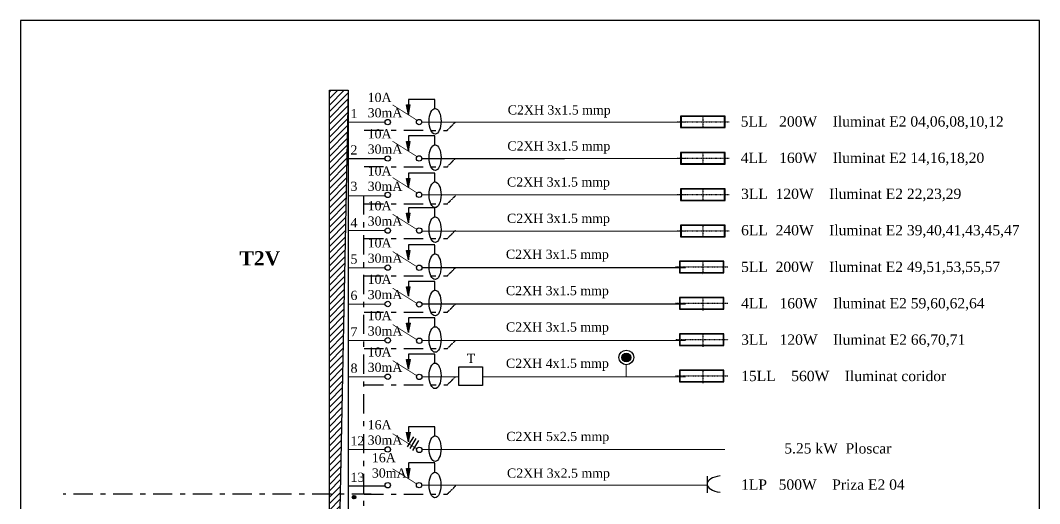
# Model space of a CAD drawing. Header units: inches. Extents: x -369701 to 85886, y 28217 to 66726.
# Drawn here: x -94413 to -80398, y 39659 to 46303 of the extents above; entities that cross this region are included whole.
import ezdxf

# ---------------------------------------------------------------- set-up
doc = ezdxf.new("R2010")
doc.units = ezdxf.units.IN
doc.header["$MEASUREMENT"] = 0
for name, pattern in [('DASHDOTX2', [50.8, 25.4, -12.7, 0, -12.7]), ('DOUBLE_DASHED', [1.093611, 0.529167, -0.211667, 0.141111, -0.211667]), ('VERDECKT2_S2', [0.135, 0.1, -0.035])]:
    doc.linetypes.add(name, pattern=pattern)
doc.layers.add('Circuite', color=7, linetype='Continuous', lineweight=25)
doc.layers.add('Circuite incendiu', color=1, linetype='Continuous', lineweight=25)
doc.layers.add('circuite iluminat normal', color=7, linetype='Continuous')
doc.layers.add('ELECTRICAL', color=7, linetype='Continuous')
doc.styles.get("Standard").update_dxf_attribs({"font": 'arial.ttf'})

msp = doc.modelspace()

# ---------------------------------------------------------------- hatches: boundary and pattern name
at = {"layer": 'Circuite', "linetype": 'Continuous'}
h = msp.add_hatch(color=256, dxfattribs=at)
h.paths.add_polyline_path([(-89078, 45010), (-89078, 45140), (-89104, 45140)])
h.paths.add_polyline_path([(-89052, 45140), (-89078, 45140), (-89078, 45010)])
h = msp.add_hatch(color=256, dxfattribs=at)
h.paths.add_polyline_path([(-89078, 45010), (-89078, 45140), (-89104, 45140)])
h.paths.add_polyline_path([(-89052, 45140), (-89078, 45140), (-89078, 45010)])
h = msp.add_hatch(color=256, dxfattribs=at)
h.paths.add_polyline_path([(-89078, 44510), (-89078, 44640), (-89104, 44640)])
h.paths.add_polyline_path([(-89052, 44640), (-89078, 44640), (-89078, 44510)])
h = msp.add_hatch(color=256, dxfattribs=at)
h.paths.add_polyline_path([(-89078, 44510), (-89078, 44640), (-89104, 44640)])
h.paths.add_polyline_path([(-89052, 44640), (-89078, 44640), (-89078, 44510)])
h = msp.add_hatch(color=256, dxfattribs=at)
h.paths.add_polyline_path([(-89078, 43999), (-89078, 44129), (-89104, 44129)])
h.paths.add_polyline_path([(-89052, 44129), (-89078, 44129), (-89078, 43999)])
h = msp.add_hatch(color=256, dxfattribs=at)
h.paths.add_polyline_path([(-89078, 43999), (-89078, 44129), (-89104, 44129)])
h.paths.add_polyline_path([(-89052, 44129), (-89078, 44129), (-89078, 43999)])
h = msp.add_hatch(color=256, dxfattribs=at)
h.paths.add_polyline_path([(-89078, 43521), (-89078, 43651), (-89104, 43651)])
h.paths.add_polyline_path([(-89052, 43651), (-89078, 43651), (-89078, 43521)])
h = msp.add_hatch(color=256, dxfattribs=at)
h.paths.add_polyline_path([(-89078, 43521), (-89078, 43651), (-89104, 43651)])
h.paths.add_polyline_path([(-89052, 43651), (-89078, 43651), (-89078, 43521)])
h = msp.add_hatch(color=256, dxfattribs=at)
h.paths.add_polyline_path([(-89078, 43010), (-89078, 43140), (-89104, 43140)])
h.paths.add_polyline_path([(-89052, 43140), (-89078, 43140), (-89078, 43010)])
h = msp.add_hatch(color=256, dxfattribs=at)
h.paths.add_polyline_path([(-89078, 43010), (-89078, 43140), (-89104, 43140)])
h.paths.add_polyline_path([(-89052, 43140), (-89078, 43140), (-89078, 43010)])
h = msp.add_hatch(color=256, dxfattribs=at)
h.paths.add_polyline_path([(-89078, 42510), (-89078, 42640), (-89104, 42640)])
h.paths.add_polyline_path([(-89052, 42640), (-89078, 42640), (-89078, 42510)])
h = msp.add_hatch(color=256, dxfattribs=at)
h.paths.add_polyline_path([(-89078, 42510), (-89078, 42640), (-89104, 42640)])
h.paths.add_polyline_path([(-89052, 42640), (-89078, 42640), (-89078, 42510)])
h = msp.add_hatch(color=256, dxfattribs=at)
h.paths.add_polyline_path([(-89077, 42010), (-89077, 42140), (-89103, 42140)])
h.paths.add_polyline_path([(-89051, 42140), (-89077, 42140), (-89077, 42010)])
h = msp.add_hatch(color=256, dxfattribs=at)
h.paths.add_polyline_path([(-89077, 42010), (-89077, 42140), (-89103, 42140)])
h.paths.add_polyline_path([(-89051, 42140), (-89077, 42140), (-89077, 42010)])
h = msp.add_hatch(color=256, dxfattribs=at)
h.paths.add_polyline_path([(-89077, 41510), (-89077, 41640), (-89104, 41640)])
h.paths.add_polyline_path([(-89051, 41640), (-89077, 41640), (-89077, 41510)])
h = msp.add_hatch(color=256, dxfattribs=at)
h.paths.add_polyline_path([(-89077, 41510), (-89077, 41640), (-89104, 41640)])
h.paths.add_polyline_path([(-89051, 41640), (-89077, 41640), (-89077, 41510)])
at = {"layer": 'Circuite'}
msp.add_hatch(color=1, dxfattribs=at).paths.add_polyline_path([(-86021, 41669, 1), (-86141, 41669, 1)])
at = {"layer": 'Circuite', "linetype": 'Continuous'}
h = msp.add_hatch(color=256, dxfattribs=at)
h.paths.add_polyline_path([(-89077, 40510), (-89077, 40640), (-89104, 40640)])
h.paths.add_polyline_path([(-89051, 40640), (-89077, 40640), (-89077, 40510)])
h = msp.add_hatch(color=256, dxfattribs=at)
h.paths.add_polyline_path([(-89077, 40510), (-89077, 40640), (-89104, 40640)])
h.paths.add_polyline_path([(-89051, 40640), (-89077, 40640), (-89077, 40510)])
h = msp.add_hatch(color=256, dxfattribs=at)
h.paths.add_polyline_path([(-89078, 40010), (-89078, 40140), (-89104, 40140)])
h.paths.add_polyline_path([(-89052, 40140), (-89078, 40140), (-89078, 40010)])
at = {"layer": 'circuite iluminat normal'}
h = msp.add_hatch(color=256, dxfattribs=at)
h.paths.add_polyline_path([(-89833, 39724, 0.528515), (-89801, 39749), (-89828, 39738)])
h.paths.add_polyline_path([(-89833, 39724), (-89828, 39738), (-89844, 39731, 0.127588)])
h.paths.add_polyline_path([(-89844, 39731), (-89801, 39749, 0.086363), (-89803, 39758, 0.099878), (-89809, 39766), (-89851, 39747, 0.099878), (-89848, 39738, 0.086363)])
h.paths.add_polyline_path([(-89851, 39747), (-89809, 39766, 0.664213)])
h = msp.add_hatch(color=256, dxfattribs=at)
h.paths.add_polyline_path([(-89831, 39724, 0.528515), (-89799, 39749), (-89826, 39738)])
h.paths.add_polyline_path([(-89831, 39724), (-89826, 39738), (-89842, 39731, 0.127588)])
h.paths.add_polyline_path([(-89842, 39731), (-89799, 39749, 0.086363), (-89801, 39758, 0.099878), (-89807, 39766), (-89849, 39747, 0.099878), (-89847, 39738, 0.086363)])
h.paths.add_polyline_path([(-89849, 39747), (-89807, 39766, 0.664213)])
at = {"layer": 'Circuite incendiu'}
h = msp.add_hatch(dxfattribs=at)
h.set_pattern_fill('ANSI31', color=256, scale=500, style=0)
h.set_pattern_definition([(45, (-1718797.674, -1152512.155), (-44.1941738, 44.1941738), [])])
h.paths.add_polyline_path([(-89906, 45342), (-90165, 45342), (-90165, 39789), (-90018, 39789)])
h.paths.add_polyline_path([(-90165, 32460), (-90018, 39789), (-90165, 39789)])

# ---------------------------------------------------------------- linework, layer by layer
at = {"color": 1, "linetype": 'DASHDOTX2', "ltscale": 0.05}
for p, q in [((-85029, 44996), (-85029, 44819)), ((-85391, 44908), (-84668, 44908)), ((-85029, 44496), (-85029, 44319)), ((-85391, 44408), (-84668, 44408)), ((-85391, 43908), (-84668, 43908)), ((-85029, 43996), (-85029, 43819)), ((-85029, 43496), (-85029, 43319)), ((-85391, 43408), (-84668, 43408)), ((-85406, 42914), (-84683, 42914)), ((-85029, 42992), (-85029, 42815)), ((-85029, 42492), (-85029, 42315)), ((-85406, 42414), (-84683, 42414)), ((-85405, 41914), (-84682, 41914)), ((-85029, 41992), (-85029, 41815)), ((-85029, 41492), (-85029, 41315)), ((-85406, 41414), (-84683, 41414))]:
    msp.add_line(p, q, dxfattribs=at)
for points in [[(-85334, 44828), (-84724, 44828), (-84724, 44988), (-85334, 44988)], [(-85329, 44833), (-84729, 44833), (-84729, 44983), (-85329, 44983)], [(-85334, 44328), (-84724, 44328), (-84724, 44488), (-85334, 44488)], [(-85329, 44333), (-84729, 44333), (-84729, 44483), (-85329, 44483)], [(-85334, 43828), (-84724, 43828), (-84724, 43988), (-85334, 43988)], [(-85329, 43833), (-84729, 43833), (-84729, 43983), (-85329, 43983)], [(-85334, 43328), (-84724, 43328), (-84724, 43488), (-85334, 43488)], [(-85329, 43333), (-84729, 43333), (-84729, 43483), (-85329, 43483)], [(-85349, 42834), (-84739, 42834), (-84739, 42994), (-85349, 42994)], [(-85344, 42839), (-84744, 42839), (-84744, 42989), (-85344, 42989)], [(-85349, 42334), (-84739, 42334), (-84739, 42494), (-85349, 42494)], [(-85344, 42339), (-84744, 42339), (-84744, 42489), (-85344, 42489)], [(-85349, 41834), (-84739, 41834), (-84739, 41994), (-85349, 41994)], [(-85344, 41839), (-84744, 41839), (-84744, 41989), (-85344, 41989)], [(-85349, 41334), (-84739, 41334), (-84739, 41494), (-85349, 41494)], [(-85344, 41339), (-84744, 41339), (-84744, 41489), (-85344, 41489)]]:
    msp.add_lwpolyline(points, close=True)
at = {"layer": 'Circuite', "linetype": 'Continuous'}
for p, q in [((-89104, 45140), (-89052, 45140)), ((-89078, 45010), (-89104, 45140)), ((-89104, 45140), (-89052, 45140)), ((-89078, 45215), (-89078, 45010)), ((-88714, 45215), (-89078, 45215)), ((-89078, 45010), (-89052, 45140)), ((-89078, 45010), (-89052, 45140)), ((-88714, 45094), (-88714, 45214)), ((-89078, 44715), (-89078, 44510)), ((-88714, 44715), (-89078, 44715)), ((-88713, 44715), (-89077, 44715)), ((-88714, 44594), (-88714, 44714)), ((-89104, 44640), (-89052, 44640)), ((-89078, 44510), (-89104, 44640)), ((-89104, 44640), (-89052, 44640)), ((-89078, 44510), (-89052, 44640)), ((-89078, 44510), (-89052, 44640)), ((-89078, 44204), (-89078, 43999)), ((-88714, 44204), (-89078, 44204)), ((-88714, 44083), (-88714, 44203)), ((-89104, 44129), (-89052, 44129)), ((-89078, 43999), (-89104, 44129)), ((-89104, 44129), (-89052, 44129)), ((-89078, 43999), (-89052, 44129)), ((-89078, 43999), (-89052, 44129)), ((-89104, 43651), (-89052, 43651)), ((-89078, 43521), (-89104, 43651)), ((-89104, 43651), (-89052, 43651)), ((-89078, 43726), (-89078, 43520)), ((-88714, 43726), (-89078, 43726)), ((-89078, 43521), (-89052, 43651)), ((-89078, 43521), (-89052, 43651)), ((-88714, 43604), (-88714, 43725)), ((-89078, 43215), (-89078, 43010)), ((-88714, 43215), (-89078, 43215)), ((-88714, 43094), (-88714, 43214)), ((-89104, 43140), (-89052, 43140)), ((-89078, 43010), (-89104, 43140)), ((-89104, 43140), (-89052, 43140)), ((-89078, 43010), (-89052, 43140)), ((-89078, 43010), (-89052, 43140)), ((-89104, 42640), (-89052, 42640)), ((-89078, 42510), (-89104, 42640)), ((-89104, 42640), (-89052, 42640)), ((-89078, 42715), (-89078, 42510)), ((-88714, 42715), (-89078, 42715)), ((-89078, 42510), (-89052, 42640)), ((-89078, 42510), (-89052, 42640)), ((-88714, 42594), (-88714, 42714)), ((-89077, 42215), (-89077, 42010)), ((-88713, 42215), (-89077, 42215)), ((-88713, 42094), (-88713, 42214)), ((-89103, 42140), (-89051, 42140)), ((-89077, 42010), (-89103, 42140)), ((-89103, 42140), (-89051, 42140)), ((-89077, 42010), (-89051, 42140)), ((-89077, 42010), (-89051, 42140)), ((-89104, 41640), (-89051, 41640)), ((-89077, 41510), (-89104, 41640)), ((-89104, 41640), (-89051, 41640)), ((-89077, 41715), (-89077, 41510)), ((-88713, 41715), (-89077, 41715)), ((-89077, 41510), (-89051, 41640)), ((-89077, 41510), (-89051, 41640)), ((-88713, 41594), (-88713, 41714)), ((-89077, 40715), (-89077, 40510)), ((-88713, 40714), (-89077, 40714)), ((-88713, 40594), (-88713, 40714)), ((-89077, 40510), (-89104, 40640)), ((-89104, 40639), (-89051, 40639)), ((-89103, 40639), (-89051, 40639)), ((-89077, 40510), (-89051, 40640)), ((-89077, 40510), (-89051, 40640)), ((-89078, 40010), (-89104, 40140)), ((-89104, 40140), (-89052, 40140)), ((-88714, 40220), (-89078, 40220)), ((-89078, 40215), (-89078, 40010)), ((-89078, 40010), (-89052, 40140)), ((-88714, 40094), (-88714, 40214))]:
    msp.add_line(p, q, dxfattribs=at)
at = {"layer": 'Circuite', "linetype": 'DOUBLE_DASHED', "ltscale": 500}
for p, q in [((-89693, 43897), (-89693, 32683)), ((-89590, 39789), (-93827, 39789))]:
    msp.add_line(p, q, dxfattribs=at)
at = {"layer": 'Circuite'}
for p, q in [((-89090, 40440), (-89005, 40577)), ((-89055, 40419), (-88970, 40556)), ((-89019, 40391), (-88935, 40528))]:
    msp.add_line(p, q, dxfattribs=at)
at = {"layer": 'Circuite', "linetype": 'Continuous'}
msp.add_lwpolyline([(-80398, 28226), (-80398, 46303), (-94413, 46303), (-94413, 28226)], close=True, dxfattribs=at)
at = {"layer": 'Circuite'}
for radius in [101, 59.9]:
    msp.add_circle((-86081, 41669), radius, dxfattribs=at)
at = {"layer": 'Circuite', "linetype": 'Continuous'}
for centre in [(-88711, 44916), (-88711, 44416), (-88711, 43905), (-88711, 43427), (-88711, 42916), (-88711, 42416), (-88710, 41916), (-88711, 41416), (-88711, 40416), (-88711, 40416), (-88712, 39916)]:
    msp.add_ellipse(centre, major_axis=(0, 176), ratio=0.466655, dxfattribs=at)
at = {"layer": 'circuite iluminat normal'}
for points in [[(-90165, 45342), (-89906, 45342), (-89906, 32460), (-90165, 32460)], [(-88382, 41538), (-88060, 41538), (-88060, 41284), (-88382, 41284)]]:
    msp.add_lwpolyline(points, close=True, dxfattribs=at)
at = {"layer": 'circuite iluminat normal', "linetype": 'VERDECKT2_S2', "ltscale": 2000, "const_width": 15}
msp.add_lwpolyline([(-86083, 41403, 0.001415), (-86083, 41581)], format="xyb", dxfattribs=at)
at = {"layer": 'circuite iluminat normal'}
for centre in [(-89826, 39748), (-89824, 39748)]:
    msp.add_circle(centre, 24.8, dxfattribs=at)
at = {"layer": 'ELECTRICAL', "linetype": 'Continuous'}
msp.add_line((-89906, 45342), (-90165, 32460), dxfattribs=at)
at = {"layer": 'ELECTRICAL', "linetype": 'DOUBLE_DASHED'}
for p, q in [((-88543, 44791), (-88430, 44905)), ((-88543, 44291), (-88430, 44405)), ((-88543, 43781), (-88430, 43894)), ((-88544, 43302), (-88430, 43416)), ((-88544, 42791), (-88430, 42905)), ((-88544, 42291), (-88430, 42405)), ((-88543, 41791), (-88429, 41905)), ((-88543, 41291), (-88430, 41405)), ((-88544, 39789), (-88430, 39902)), ((-88544, 39789), (-88430, 39902))]:
    msp.add_line(p, q, dxfattribs=at)
at = {"layer": 'ELECTRICAL', "linetype": 'DOUBLE_DASHED', "ltscale": 500}
for p, q in [((-89687, 44792), (-88543, 44791)), ((-89687, 44292), (-88543, 44291)), ((-89687, 43781), (-88543, 43781)), ((-89687, 43303), (-88544, 43302)), ((-89687, 42792), (-88544, 42791)), ((-89687, 42292), (-88544, 42291)), ((-89686, 41792), (-88543, 41791)), ((-89687, 41292), (-88696, 41292)), ((-89686, 41292), (-88543, 41291)), ((-89687, 39789), (-88544, 39789))]:
    msp.add_line(p, q, dxfattribs=at)
at = {"layer": 'ELECTRICAL', "color": 7, "linetype": 'Continuous'}
msp.add_line((-84969, 40038), (-84969, 39808), dxfattribs=at)
at = {"layer": 'ELECTRICAL', "linetype": 'Continuous', "flags": 128}
for points, const_width in [([(-88959, 44930), (-89295, 45141)], 10.1), ([(-88959, 44930), (-89295, 45141)], 10.1), ([(-89907, 44902), (-89399, 44902)], 15.2), ([(-89907, 44902), (-89399, 44902)], 15.2), ([(-89907, 44902), (-89399, 44902)], 15.2), ([(-89907, 44902), (-89399, 44902)], 15.2), ([(-88894, 44904), (-85264, 44904)], 15.2), ([(-88959, 44430), (-89295, 44641)], 10.1), ([(-88959, 44430), (-89295, 44641)], 10.1), ([(-89907, 44402), (-89399, 44402)], 15.2), ([(-88894, 44404), (-85264, 44404)], 15.2), ([(-88892, 44400), (-86930, 44400)], 15.2), ([(-88959, 43931), (-89295, 44142)], 10.1), ([(-88959, 43931), (-89295, 44142)], 10.1), ([(-89907, 43892), (-89399, 43892)], 15.2), ([(-88894, 43904), (-85264, 43904)], 15.2), ([(-88151, 43904), (-85264, 43904)], 15.2), ([(-88959, 43427), (-89295, 43638)], 10.1), ([(-88959, 43427), (-89295, 43638)], 10.1), ([(-89907, 43413), (-89399, 43413)], 15.2), ([(-88894, 43404), (-85264, 43404)], 15.2), ([(-88151, 43404), (-85264, 43404)], 15.2), ([(-88959, 42915), (-89295, 43126)], 10.1), ([(-88959, 42915), (-89295, 43126)], 10.1), ([(-89907, 42902), (-89399, 42902)], 15.2), ([(-88894, 42903), (-85264, 42903)], 15.2), ([(-88152, 42903), (-85264, 42903)], 15.2), ([(-88958, 42410), (-89294, 42621)], 10.1), ([(-88958, 42410), (-89294, 42621)], 10.1), ([(-89907, 42402), (-89399, 42402)], 15.2), ([(-88894, 42403), (-85264, 42403)], 15.2), ([(-88152, 42403), (-85264, 42403)], 15.2), ([(-88958, 41910), (-89293, 42121)], 10.1), ([(-88958, 41910), (-89293, 42121)], 10.1), ([(-89906, 41902), (-89398, 41902)], 15.2), ([(-88893, 41903), (-85263, 41903)], 15.2), ([(-88151, 41903), (-85263, 41903)], 15.2), ([(-88958, 41415), (-89294, 41626)], 10.1), ([(-88958, 41415), (-89294, 41626)], 10.1), ([(-89907, 41402), (-89398, 41402)], 15.2), ([(-88894, 41403), (-88382, 41403)], 15.2), ([(-88061, 41403), (-85264, 41403)], 15.2), ([(-88958, 40410), (-89294, 40621)], 10.1), ([(-88958, 40410), (-89294, 40621)], 10.1), ([(-89907, 40402), (-89398, 40402)], 15.2), ([(-88893, 40403), (-84722, 40403)], 15.2), ([(-88151, 40403), (-85263, 40403)], 15.2), ([(-88960, 39928), (-89295, 40139)], 10.1), ([(-88960, 39928), (-89295, 40139)], 10.1), ([(-88960, 39928), (-89295, 40139)], 10.1), ([(-89907, 39902), (-89399, 39902)], 15.2), ([(-88892, 39912), (-84969, 39912)], 15.2)]:
    msp.add_lwpolyline(points, dxfattribs=dict(at, const_width=const_width))
at = {"layer": 'ELECTRICAL', "linetype": 'Continuous'}
for centre in [(-89362, 44904), (-89362, 44904), (-88930, 44905), (-89362, 44404), (-89362, 44404), (-88930, 44405), (-89362, 43904), (-89362, 43904), (-88930, 43905), (-89361, 43413), (-88929, 43414), (-89362, 42904), (-88929, 42902), (-89362, 42404), (-88929, 42398), (-89361, 41904), (-88928, 41898), (-89361, 41404), (-88929, 41402), (-89361, 40404), (-88928, 40398), (-89362, 39912), (-88930, 39913)]:
    msp.add_circle(centre, 37.2, dxfattribs=at)
at = {"layer": 'ELECTRICAL', "color": 7, "linetype": 'Continuous'}
msp.add_ellipse((-84735, 39928), major_axis=(-236, 0), ratio=0.487665, start_param=-1.324285, end_param=1.324285, dxfattribs=at)

# ---------------------------------------------------------------- texts
at = {"layer": 'Circuite', "linetype": 'Continuous', "char_height": 126.25, "width": 407.03, "attachment_point": 1}
for s, insert in [('{\\fTimes New Roman|b0|i0|c0|p18;10A\\P30mA}', (-89638, 45307)), ('{\\fTimes New Roman|b0|i0|c0|p18;10A\\P30mA}', (-89638, 44807)), ('{\\fTimes New Roman|b0|i0|c0|p18;10A\\P30mA}', (-89638, 44296)), ('{\\fTimes New Roman|b0|i0|c0|p18;10A\\P30mA}', (-89638, 43818)), ('{\\fTimes New Roman|b0|i0|c0|p18;10A\\P30mA}', (-89638, 43307)), ('{\\fTimes New Roman|b0|i0|c0|p18;10A\\P30mA}', (-89638, 42807)), ('{\\fTimes New Roman|b0|i0|c0|p18;10A\\P30mA}', (-89637, 42307)), ('{\\fTimes New Roman|b0|i0|c0|p18;10A\\P30mA}', (-89638, 41807)), ('{\\fTimes New Roman|b0|i0|c0|p18;  T}', (-88371, 41719)), ('{\\fTimes New Roman|b0|i0|c0|p18;16A\\P30mA}', (-89638, 40807)), ('{\\fTimes New Roman|b0|i0|c0|p18;16A\\P30mA}', (-89580, 40354))]:
    msp.add_mtext(s, dxfattribs=dict(at, insert=insert))
at = {"layer": 'ELECTRICAL', "linetype": 'DOUBLE_DASHED', "attachment_point": 1}
for s, insert, char_height, width in [('{\\fTimes New Roman|b0|i0|c0|p18;C2XH 3x1.5 mmp}', (-87712, 45135), 126.38, 2813.98), ('{\\fTimes New Roman|b0|i0|c0|p18;5LL   200W    Iluminat E2 04,06,08,10,12}', (-84508, 44984), 141.54, 8555.18), ('{\\fTimes New Roman|b0|i0|c0|p18;C2XH 3x1.5 mmp}', (-87717, 44640), 126.38, 2813.98), ('{\\fTimes New Roman|b0|i0|c0|p18;4LL   160W    Iluminat E2 14,16,18,20}', (-84508, 44484), 141.54, 8555.18), ('{\\fTimes New Roman|b0|i0|c0|p18;C2XH 3x1.5 mmp}', (-87722, 44145), 126.38, 2813.98), ('{\\fTimes New Roman|b0|i0|c0|p18;3LL  120W    Iluminat E2 22,23,29}', (-84503, 43989), 141.54, 8555.18), ('{\\fTimes New Roman|b0|i0|c0|p18;C2XH 3x1.5 mmp}', (-87722, 43645), 126.38, 2813.98), ('{\\fTimes New Roman|b0|i0|c0|p18;6LL  240W    Iluminat E2 39,40,41,43,45,47}', (-84503, 43489), 141.54, 8555.18), ('{\\fTimes New Roman|b0|i0|c0|p18;C2XH 3x1.5 mmp}', (-87737, 43151), 126.38, 2813.98), ('{\\fTimes New Roman|b0|i0|c0|p18;5LL  200W    Iluminat E2 49,51,53,55,57}', (-84503, 42985), 141.54, 8555.18), ('{\\fTimes New Roman|b0|i0|c0|p18;C2XH 3x1.5 mmp}', (-87737, 42651), 126.38, 2813.98), ('\\pxt18,19;{\\fTimes New Roman|b0|i0|c0|p18;4LL   160W    Iluminat E2 59,60,62,64}', (-84503, 42485), 141.54, 8555.18), ('{\\fTimes New Roman|b0|i0|c0|p18;C2XH 3x1.5 mmp}', (-87736, 42151), 126.38, 2813.98), ('\\pxt18,19;{\\fTimes New Roman|b0|i0|c0|p18;3LL   120W    Iluminat E2 66,70,71}', (-84502, 41985), 141.54, 8555.18), ('{\\fTimes New Roman|b0|i0|c0|p18;C2XH 4x1.5 mmp}', (-87736, 41652), 126.38, 2813.98), ('{\\fTimes New Roman|b0|i0|c0|p18;15LL    560W    Iluminat coridor}', (-84502, 41485), 141.54, 8555.18), ('{\\fTimes New Roman|b0|i0|c0|p18;C2XH 5x2.5 mmp}', (-87732, 40646), 126.38, 2813.98), ('{\\fTimes New Roman|b0|i0|c0|p18;           5.25 kW  Ploscar}', (-84497, 40490), 141.54, 8555.18), ('{\\fTimes New Roman|b0|i0|c0|p18;C2XH 3x2.5 mmp}', (-87722, 40142), 126.38, 2813.98), ('{\\fTimes New Roman|b0|i0|c0|p18;1LP   500W    Priza E2 04}', (-84503, 39992), 141.54, 8555.18)]:
    msp.add_mtext(s, dxfattribs=dict(at, insert=insert, char_height=char_height, width=width))
at = {"layer": 'ELECTRICAL', "linetype": 'Continuous', "attachment_point": 1}
for s, insert, char_height, width in [('{\\fTimes New Roman|b0|i0|c0|p18;1}', (-89874, 45085), 126.38, 407.44), ('{\\fTimes New Roman|b0|i0|c0|p18;2}', (-89874, 44585), 126.38, 407.44), ('{\\fTimes New Roman|b0|i0|c0|p18;3}', (-89874, 44085), 126.38, 407.44), ('{\\fTimes New Roman|b0|i0|c0|p18;4}', (-89874, 43585), 126.38, 407.44), ('{\\fTimes New Roman|b1|i0|c0|p18;\\C1;T2V}', (-91401, 43130), 196.58, 477.25), ('{\\fTimes New Roman|b0|i0|c0|p18;5}', (-89874, 43085), 126.38, 407.44), ('{\\fTimes New Roman|b0|i0|c0|p18;6}', (-89874, 42585), 126.38, 407.44), ('{\\fTimes New Roman|b0|i0|c0|p18;7}', (-89873, 42085), 126.38, 407.44), ('{\\fTimes New Roman|b0|i0|c0|p18;8}', (-89873, 41585), 126.38, 407.44), ('{\\fTimes New Roman|b0|i0|c0|p18;12}', (-89873, 40585), 126.38, 407.44), ('{\\fTimes New Roman|b0|i0|c0|p18;13}', (-89873, 40085), 126.38, 407.44)]:
    msp.add_mtext(s, dxfattribs=dict(at, insert=insert, char_height=char_height, width=width))

doc.saveas('drawing.dxf')
